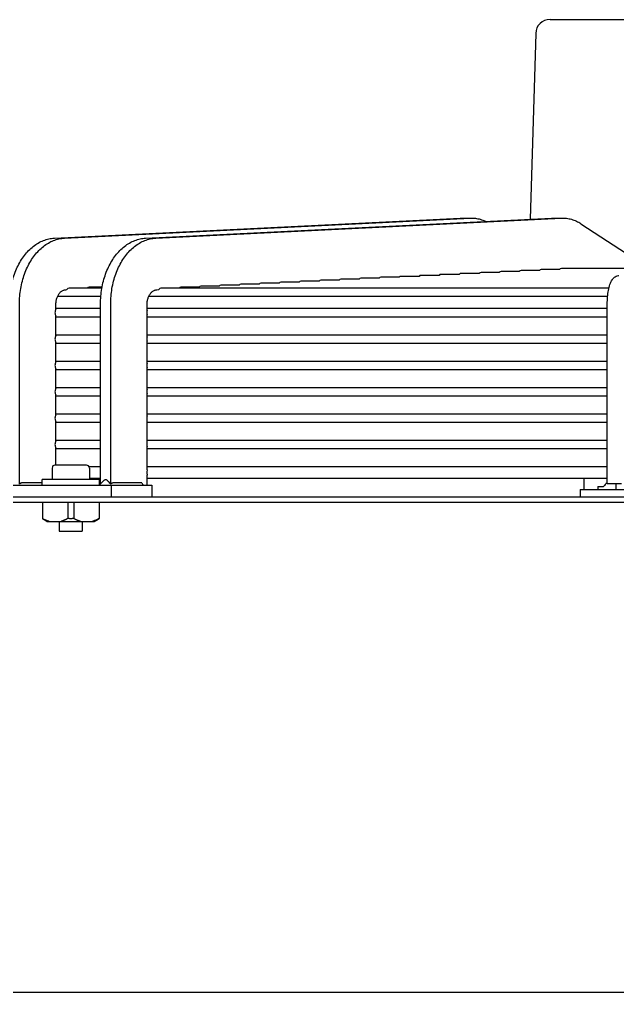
# Model space of a CAD drawing. Header units: millimetres. Extents: x 17046 to 32328, y 18593 to 29476.
# Drawn here: x 17782.11 to 17790.33, y 18977.33 to 18990.69 of the extents above; entities that cross this region are included whole.
import ezdxf

# ---------------------------------------------------------------- set-up
doc = ezdxf.new("R2010")
doc.units = ezdxf.units.MM
doc.header["$LTSCALE"] = 5
doc.layers.add('UNIT', color=6, linetype='Continuous')

msp = doc.modelspace()

# ---------------------------------------------------------------- linework, layer by layer
at = {"layer": 'UNIT'}
for p, q in [((17789.3983, 18990.6942), (17799.4777, 18990.6942)), ((17789.2016, 18990.5034), (17789.1236, 18987.9508)), ((17782.5897, 18987.6907), (17788.1646, 18987.9653)), ((17782.7289, 18987.6907), (17788.3038, 18987.9653)), ((17783.8425, 18987.6907), (17789.4173, 18987.9653)), ((17783.9817, 18987.6907), (17789.5565, 18987.9653)), ((17788.1849, 18987.9657), (17788.3241, 18987.9657)), ((17789.4376, 18987.9657), (17789.5768, 18987.9657)), ((17789.823, 18987.8889), (17790.7599, 18987.2749)), ((17791.0594, 18987.2749), (17789.5537, 18987.2749)), ((17787.3244, 18987.1522), (17787.0751, 18987.1522)), ((17787.5995, 18987.1657), (17787.3501, 18987.1657)), ((17787.8746, 18987.1792), (17787.6252, 18987.1792)), ((17788.1499, 18987.1926), (17787.9003, 18987.1926)), ((17788.4252, 18987.2061), (17788.1756, 18987.2061)), ((17788.7007, 18987.2196), (17788.4509, 18987.2196)), ((17788.9763, 18987.2331), (17788.7264, 18987.2331)), ((17789.2521, 18987.2466), (17789.002, 18987.2466)), ((17789.527, 18987.2601), (17789.2778, 18987.2601)), ((17783.2456, 18987.0172), (17783.0673, 18987.0172)), ((17784.5771, 18987.0172), (17784.3282, 18987.0172)), ((17784.8516, 18987.0307), (17784.6027, 18987.0307)), ((17785.1262, 18987.0442), (17784.8772, 18987.0442)), ((17785.4008, 18987.0577), (17785.1518, 18987.0577)), ((17785.6755, 18987.0712), (17785.4264, 18987.0712)), ((17785.9502, 18987.0847), (17785.7011, 18987.0847)), ((17786.2249, 18987.0982), (17785.9758, 18987.0982)), ((17786.4997, 18987.1117), (17786.2505, 18987.1117)), ((17786.7745, 18987.1252), (17786.5253, 18987.1252)), ((17787.0495, 18987.1387), (17786.8002, 18987.1387)), ((17782.6346, 18986.8935), (17783.2289, 18986.8935)), ((17782.7464, 18986.9824), (17782.7627, 18986.9832)), ((17783.2432, 18987.0037), (17782.793, 18987.0037)), ((17783.8874, 18986.8935), (17790.189, 18986.8935)), ((17783.9991, 18986.9824), (17784.0235, 18986.9836)), ((17790.206, 18987.0037), (17784.0537, 18987.0037)), ((17782.1108, 18984.3128), (17782.1108, 18986.7856)), ((17782.6119, 18986.7089), (17782.6119, 18986.7856)), ((17783.2243, 18984.3163), (17783.2243, 18986.7856)), ((17783.3635, 18984.3128), (17783.3635, 18986.7856)), ((17783.8646, 18986.6965), (17783.8646, 18986.7856)), ((17790.1842, 18984.3163), (17790.1842, 18986.7856)), ((17783.2243, 18986.7218), (17782.6119, 18986.7218)), ((17782.6119, 18986.3467), (17782.6119, 18986.6244)), ((17782.6119, 18986.6115), (17783.2243, 18986.6115)), ((17790.1842, 18986.7218), (17783.8646, 18986.7218)), ((17783.8646, 18986.3343), (17783.8646, 18986.6368)), ((17783.8646, 18986.6115), (17790.1842, 18986.6115)), ((17783.2243, 18986.3596), (17782.6119, 18986.3596)), ((17790.1842, 18986.3596), (17783.8646, 18986.3596)), ((17782.6119, 18985.9845), (17782.6119, 18986.2622)), ((17782.6119, 18986.2493), (17783.2243, 18986.2493)), ((17783.8646, 18985.9721), (17783.8646, 18986.2746)), ((17783.8646, 18986.2493), (17790.1842, 18986.2493)), ((17783.2243, 18985.9974), (17782.6119, 18985.9974)), ((17790.1842, 18985.9974), (17783.8646, 18985.9974)), ((17782.6119, 18985.6223), (17782.6119, 18985.9)), ((17782.6119, 18985.8871), (17783.2243, 18985.8871)), ((17783.8646, 18985.6099), (17783.8646, 18985.9124)), ((17783.8646, 18985.8871), (17790.1842, 18985.8871)), ((17783.2243, 18985.6352), (17782.6119, 18985.6352)), ((17782.6119, 18985.2601), (17782.6119, 18985.5378)), ((17790.1842, 18985.6352), (17783.8646, 18985.6352)), ((17783.8646, 18985.2476), (17783.8646, 18985.5502)), ((17782.6119, 18985.5249), (17783.2243, 18985.5249)), ((17783.8646, 18985.5249), (17790.1842, 18985.5249)), ((17783.2243, 18985.2729), (17782.6119, 18985.2729)), ((17790.1842, 18985.2729), (17783.8646, 18985.2729)), ((17782.6119, 18984.8978), (17782.6119, 18985.1756)), ((17782.6119, 18985.1627), (17783.2243, 18985.1627)), ((17783.8646, 18984.8854), (17783.8646, 18985.188)), ((17783.8646, 18985.1627), (17790.1842, 18985.1627)), ((17783.2243, 18984.9107), (17782.6119, 18984.9107)), ((17790.1842, 18984.9107), (17783.8646, 18984.9107)), ((17782.6119, 18984.5722), (17782.6119, 18984.8134)), ((17782.6119, 18984.8005), (17783.2243, 18984.8005)), ((17783.8646, 18984.5074), (17783.8646, 18984.8258)), ((17783.8646, 18984.8005), (17790.1842, 18984.8005)), ((17782.5594, 18984.5328), (17782.5594, 18984.3753)), ((17783.0318, 18984.5722), (17782.5987, 18984.5722)), ((17783.2243, 18984.5485), (17783.0679, 18984.5485)), ((17783.0712, 18984.5328), (17783.0712, 18984.3753)), ((17790.1842, 18984.5485), (17783.8646, 18984.5485)), ((17783.209, 18984.3753), (17782.4216, 18984.3753)), ((17782.4216, 18984.2966), (17782.4216, 18984.3753)), ((17783.0712, 18984.395), (17783.2243, 18984.395)), ((17783.209, 18984.301), (17783.209, 18984.3753)), ((17783.8646, 18984.2966), (17783.8646, 18984.4362)), ((17783.8646, 18984.395), (17790.1842, 18984.395)), ((17789.8677, 18984.2395), (17789.8677, 18984.395)), ((17781.7017, 18984.2966), (17783.9288, 18984.2966)), ((17782.4216, 18984.3294), (17782.1525, 18984.3294)), ((17783.372, 18984.2966), (17783.372, 18984.1391)), ((17783.7896, 18984.3294), (17783.4053, 18984.3294)), ((17783.9288, 18984.2966), (17783.9288, 18984.1391)), ((17789.812, 18984.2395), (17799.064, 18984.2395)), ((17789.812, 18984.2395), (17789.812, 18984.1391)), ((17790.0557, 18984.2789), (17790.1344, 18984.2789)), ((17790.0557, 18984.2789), (17790.0557, 18984.2395)), ((17790.381, 18984.3163), (17790.1842, 18984.3163)), ((17790.307, 18984.2395), (17790.307, 18984.3163)), ((17777.5679, 18984.1391), (17811.3081, 18984.1391)), ((17811.3081, 18984.0604), (17777.5679, 18984.0604)), ((17782.4255, 18984.0604), (17782.4255, 18983.8382)), ((17782.7735, 18984.0604), (17782.7735, 18983.8382)), ((17782.857, 18984.0604), (17782.857, 18983.8382)), ((17783.205, 18984.0604), (17783.205, 18983.8382)), ((17782.4885, 18983.8005), (17782.4255, 18983.8369)), ((17782.4885, 18983.8005), (17783.142, 18983.8005)), ((17782.6578, 18983.8005), (17782.6578, 18983.6666)), ((17782.9727, 18983.8005), (17782.9727, 18983.6666)), ((17783.142, 18983.8005), (17783.205, 18983.8369)), ((17782.6578, 18983.6666), (17782.9727, 18983.6666)), ((17809.6801, 18977.3281), (17776.9477, 18977.3281))]:
    msp.add_line(p, q, dxfattribs=at)
for centre, radius, start, end in [((17789.3983, 18990.4974), 0.1969, 90, 178.25151), ((17782.5987, 18984.5328), 0.0394, 90, 180), ((17783.0318, 18984.5328), 0.0394, 0, 90), ((17790.3214, 18984.1437), 0.2307, 126.49726, 144.15266)]:
    msp.add_arc(centre, radius, start, end, dxfattribs=at)
for centre, major_axis, ratio, start_param, end_param in [((17789.5537, 18987.2198), (0, -0.0551), 0.71258, 3.1415074, 3.8909101), ((17787.0751, 18987.097), (0, -0.0551), 0.7097366, 3.1415642, 3.8564713), ((17787.3501, 18987.1105), (0, -0.0551), 0.7099252, 3.141561, 3.8564678), ((17787.6252, 18987.124), (0, -0.0551), 0.7101349, 3.1415573, 3.8564638), ((17787.9003, 18987.1375), (0, -0.0551), 0.710369, 3.141553, 3.8564592), ((17788.1756, 18987.151), (0, -0.0551), 0.7106314, 3.1415481, 3.8564538), ((17788.4509, 18987.1645), (0, -0.0551), 0.7109269, 3.1415422, 3.8564474), ((17788.7264, 18987.178), (0, -0.0551), 0.7112612, 3.1415352, 3.8564398), ((17789.002, 18987.1915), (0, -0.0551), 0.7116416, 3.1415269, 3.8564308), ((17789.2778, 18987.205), (0, -0.0551), 0.712077, 3.141517, 3.8564199), ((17783.0673, 18986.9621), (0, -0.0551), 0.7080429, 3.1415852, 3.8564942), ((17784.3282, 18986.9621), (0, -0.0551), 0.708571, 3.141581, 3.8564896), ((17784.6027, 18986.9756), (0, -0.0551), 0.7086482, 3.14158, 3.8564885), ((17784.8772, 18986.9891), (0, -0.0551), 0.7087318, 3.141579, 3.8564874), ((17785.1518, 18987.0026), (0, -0.0551), 0.7088222, 3.1415778, 3.8564861), ((17785.4264, 18987.0161), (0, -0.0551), 0.7089205, 3.1415765, 3.8564847), ((17785.7011, 18987.0296), (0, -0.0551), 0.7090275, 3.141575, 3.8564831), ((17785.9758, 18987.0431), (0, -0.0551), 0.7091442, 3.1415734, 3.8564813), ((17786.2505, 18987.0566), (0, -0.0551), 0.7092719, 3.1415715, 3.8564792), ((17786.5253, 18987.07), (0, -0.0551), 0.7094121, 3.1415694, 3.8564769), ((17786.8002, 18987.0835), (0, -0.0551), 0.7095663, 3.1415669, 3.8564743), ((17782.793, 18986.9486), (0, -0.0551), 0.7079972, 3.1415858, 4.0326206), ((17784.0537, 18986.9486), (0, -0.0551), 0.7084995, 3.1415818, 4.0233013), ((17782.637, 18986.6666), (0, -0.0551), 0.7079678, 3.8398095, 4.712382), ((17782.637, 18986.6666), (0, -0.0551), 0.7079678, 4.7123959, 5.5849684), ((17782.637, 18986.3044), (0, -0.0551), 0.7079678, 3.8398095, 4.712382), ((17782.637, 18986.3044), (0, -0.0551), 0.7079678, 4.7123959, 5.5849684), ((17782.637, 18985.9422), (0, -0.0551), 0.7079678, 3.8398095, 4.712382), ((17782.637, 18985.9422), (0, -0.0551), 0.7079678, 4.7123959, 5.5849684), ((17782.637, 18985.58), (0, -0.0551), 0.7079678, 3.8398095, 4.712382), ((17782.637, 18985.58), (0, -0.0551), 0.7079678, 4.7123959, 5.5849684), ((17782.637, 18985.2178), (0, -0.0551), 0.7079678, 3.8398095, 4.712382), ((17782.637, 18985.2178), (0, -0.0551), 0.7079678, 4.7123959, 5.5849684), ((17782.637, 18984.8556), (0, -0.0551), 0.7079678, 3.8398095, 4.712382), ((17782.637, 18984.8556), (0, -0.0551), 0.7079678, 4.7123959, 5.5849684), ((17784.7857, 18985.7052), (0, -1.969), 0.7071068, 5.4860047, 5.5095695)]:
    msp.add_ellipse(centre, major_axis=major_axis, ratio=ratio, start_param=start_param, end_param=end_param, dxfattribs=at)
for points in [[(17788.1666, 18987.9653), (17788.1727, 18987.9656), (17788.1788, 18987.9657), (17788.1849, 18987.9657)], [(17789.4193, 18987.9653), (17789.4254, 18987.9656), (17789.4315, 18987.9657), (17789.4376, 18987.9657)], [(17783.2044, 18984.2966), (17783.2206, 18984.3124), (17783.2365, 18984.3285), (17783.2522, 18984.3448)], [(17782.5168, 18983.8005), (17782.5136, 18983.8015), (17782.5071, 18983.8034), (17782.4974, 18983.8067), (17782.4876, 18983.8103), (17782.4777, 18983.8141), (17782.4677, 18983.8182), (17782.4575, 18983.8227), (17782.4471, 18983.8275), (17782.4365, 18983.8326), (17782.4292, 18983.8363), (17782.4255, 18983.8382)], [(17782.7735, 18983.8382), (17782.7698, 18983.8362), (17782.7624, 18983.8325), (17782.7517, 18983.8274), (17782.7412, 18983.8226), (17782.731, 18983.8181), (17782.721, 18983.814), (17782.7112, 18983.8102), (17782.7015, 18983.8066), (17782.6918, 18983.8034), (17782.6854, 18983.8014), (17782.6822, 18983.8005)], [(17782.857, 18983.8382), (17782.8524, 18983.8379), (17782.8431, 18983.8374), (17782.8292, 18983.837), (17782.8153, 18983.8368), (17782.8013, 18983.837), (17782.7874, 18983.8374), (17782.7781, 18983.8379), (17782.7735, 18983.8382)], [(17782.9483, 18983.8005), (17782.9451, 18983.8015), (17782.9386, 18983.8034), (17782.9289, 18983.8067), (17782.9191, 18983.8103), (17782.9092, 18983.8141), (17782.8992, 18983.8182), (17782.889, 18983.8227), (17782.8786, 18983.8275), (17782.868, 18983.8326), (17782.8607, 18983.8363), (17782.857, 18983.8382)], [(17783.205, 18983.8382), (17783.2013, 18983.8362), (17783.1939, 18983.8325), (17783.1832, 18983.8274), (17783.1727, 18983.8226), (17783.1625, 18983.8181), (17783.1525, 18983.814), (17783.1427, 18983.8102), (17783.133, 18983.8066), (17783.1233, 18983.8034), (17783.1169, 18983.8014), (17783.1137, 18983.8005)]]:
    msp.add_open_spline(points, degree=3, dxfattribs=at)
for points, knots in [([(17788.3038, 18987.9652), (17788.3266, 18987.9663), (17788.3496, 18987.9656), (17788.3725, 18987.9629), (17788.3953, 18987.9602), (17788.4179, 18987.9557), (17788.4403, 18987.9493), (17788.4627, 18987.9428), (17788.4848, 18987.9346), (17788.5066, 18987.9245), (17788.5092, 18987.9233), (17788.5117, 18987.9221), (17788.5143, 18987.9208)], [0, 0, 0, 0, 0.25037629, 0.25037629, 0.25037629, 0.50056405, 0.50056405, 0.50056405, 0.75075182, 0.75075182, 0.75075182, 0.78029111, 0.78029111, 0.78029111, 0.78029111]), ([(17789.5565, 18987.9652), (17789.5794, 18987.9663), (17789.6024, 18987.9656), (17789.6252, 18987.9629), (17789.648, 18987.9602), (17789.6707, 18987.9557), (17789.6931, 18987.9493), (17789.7155, 18987.9428), (17789.7376, 18987.9346), (17789.7594, 18987.9245), (17789.781, 18987.9144), (17789.8024, 18987.9025), (17789.823, 18987.889)], [0, 0, 0, 0, 0.2503763, 0.2503763, 0.2503763, 0.5005641, 0.5005641, 0.5005641, 0.7507518, 0.7507518, 0.7507518, 1, 1, 1, 1]), ([(17781.9716, 18986.7856), (17781.9716, 18986.8212), (17781.9731, 18986.8571), (17781.9761, 18986.8925), (17781.979, 18986.9279), (17781.9835, 18986.9629), (17781.9894, 18986.9976), (17781.9953, 18987.0322), (17782.0027, 18987.0666), (17782.0114, 18987.1001), (17782.0202, 18987.1335), (17782.0303, 18987.166), (17782.0418, 18987.1978), (17782.0533, 18987.2295), (17782.0662, 18987.2605), (17782.0802, 18987.2901), (17782.0942, 18987.3198), (17782.1094, 18987.348), (17782.1259, 18987.3751), (17782.1423, 18987.4022), (17782.16, 18987.428), (17782.1785, 18987.4522), (17782.1971, 18987.4763), (17782.2165, 18987.4988), (17782.237, 18987.5196), (17782.2574, 18987.5405), (17782.2789, 18987.5598), (17782.3009, 18987.5771), (17782.323, 18987.5944), (17782.3456, 18987.6098), (17782.3689, 18987.6234), (17782.3923, 18987.6369), (17782.4163, 18987.6485), (17782.4406, 18987.6581), (17782.4649, 18987.6676), (17782.4894, 18987.6751), (17782.5143, 18987.6805), (17782.5393, 18987.686), (17782.5646, 18987.6894), (17782.5897, 18987.6906)], [0, 0, 0, 0, 0.076921, 0.076921, 0.076921, 0.1538421, 0.1538421, 0.1538421, 0.2307631, 0.2307631, 0.2307631, 0.3076842, 0.3076842, 0.3076842, 0.3846052, 0.3846052, 0.3846052, 0.4615263, 0.4615263, 0.4615263, 0.5384473, 0.5384473, 0.5384473, 0.6153684, 0.6153684, 0.6153684, 0.6922894, 0.6922894, 0.6922894, 0.7692105, 0.7692105, 0.7692105, 0.8461315, 0.8461315, 0.8461315, 0.9230526, 0.9230526, 0.9230526, 1, 1, 1, 1]), ([(17782.1108, 18986.7856), (17782.1108, 18986.8212), (17782.1123, 18986.8571), (17782.1153, 18986.8925), (17782.1182, 18986.9279), (17782.1226, 18986.9629), (17782.1286, 18986.9976), (17782.1345, 18987.0322), (17782.1419, 18987.0666), (17782.1506, 18987.1001), (17782.1594, 18987.1335), (17782.1695, 18987.166), (17782.181, 18987.1978), (17782.1925, 18987.2295), (17782.2054, 18987.2605), (17782.2194, 18987.2901), (17782.2334, 18987.3198), (17782.2486, 18987.348), (17782.2651, 18987.3751), (17782.2815, 18987.4022), (17782.2992, 18987.428), (17782.3177, 18987.4522), (17782.3363, 18987.4763), (17782.3557, 18987.4988), (17782.3762, 18987.5196), (17782.3966, 18987.5405), (17782.4181, 18987.5598), (17782.4401, 18987.5771), (17782.4621, 18987.5944), (17782.4848, 18987.6098), (17782.5081, 18987.6234), (17782.5315, 18987.6369), (17782.5555, 18987.6485), (17782.5798, 18987.6581), (17782.6041, 18987.6676), (17782.6286, 18987.6751), (17782.6535, 18987.6805), (17782.6785, 18987.686), (17782.7038, 18987.6894), (17782.7289, 18987.6906)], [0, 0, 0, 0, 0.076921, 0.076921, 0.076921, 0.1538421, 0.1538421, 0.1538421, 0.2307631, 0.2307631, 0.2307631, 0.3076842, 0.3076842, 0.3076842, 0.3846052, 0.3846052, 0.3846052, 0.4615263, 0.4615263, 0.4615263, 0.5384473, 0.5384473, 0.5384473, 0.6153684, 0.6153684, 0.6153684, 0.6922894, 0.6922894, 0.6922894, 0.7692105, 0.7692105, 0.7692105, 0.8461315, 0.8461315, 0.8461315, 0.9230526, 0.9230526, 0.9230526, 1, 1, 1, 1]), ([(17783.2243, 18986.7856), (17783.2243, 18986.8212), (17783.2258, 18986.8571), (17783.2288, 18986.8925), (17783.2318, 18986.9279), (17783.2362, 18986.9629), (17783.2421, 18986.9976), (17783.248, 18987.0322), (17783.2554, 18987.0666), (17783.2642, 18987.1001), (17783.2729, 18987.1335), (17783.283, 18987.166), (17783.2945, 18987.1978), (17783.306, 18987.2295), (17783.3189, 18987.2605), (17783.3329, 18987.2901), (17783.347, 18987.3198), (17783.3622, 18987.348), (17783.3786, 18987.3751), (17783.395, 18987.4022), (17783.4127, 18987.428), (17783.4313, 18987.4522), (17783.4498, 18987.4763), (17783.4693, 18987.4988), (17783.4897, 18987.5196), (17783.5102, 18987.5405), (17783.5316, 18987.5598), (17783.5537, 18987.5771), (17783.5757, 18987.5944), (17783.5983, 18987.6098), (17783.6217, 18987.6234), (17783.645, 18987.6369), (17783.6691, 18987.6485), (17783.6933, 18987.6581), (17783.7176, 18987.6676), (17783.7422, 18987.6751), (17783.7671, 18987.6805), (17783.792, 18987.686), (17783.8174, 18987.6894), (17783.8425, 18987.6906)], [0, 0, 0, 0, 0.076921, 0.076921, 0.076921, 0.1538421, 0.1538421, 0.1538421, 0.2307631, 0.2307631, 0.2307631, 0.3076842, 0.3076842, 0.3076842, 0.3846052, 0.3846052, 0.3846052, 0.4615263, 0.4615263, 0.4615263, 0.5384473, 0.5384473, 0.5384473, 0.6153684, 0.6153684, 0.6153684, 0.6922894, 0.6922894, 0.6922894, 0.7692105, 0.7692105, 0.7692105, 0.8461315, 0.8461315, 0.8461315, 0.9230526, 0.9230526, 0.9230526, 1, 1, 1, 1]), ([(17783.3635, 18986.7856), (17783.3635, 18986.8212), (17783.365, 18986.8571), (17783.368, 18986.8925), (17783.371, 18986.9279), (17783.3754, 18986.9629), (17783.3813, 18986.9976), (17783.3872, 18987.0322), (17783.3946, 18987.0666), (17783.4034, 18987.1001), (17783.4121, 18987.1335), (17783.4222, 18987.166), (17783.4337, 18987.1978), (17783.4452, 18987.2295), (17783.4581, 18987.2605), (17783.4721, 18987.2901), (17783.4862, 18987.3198), (17783.5014, 18987.348), (17783.5178, 18987.3751), (17783.5342, 18987.4022), (17783.5519, 18987.428), (17783.5705, 18987.4522), (17783.589, 18987.4763), (17783.6085, 18987.4988), (17783.6289, 18987.5196), (17783.6494, 18987.5405), (17783.6708, 18987.5598), (17783.6929, 18987.5771), (17783.7149, 18987.5944), (17783.7375, 18987.6098), (17783.7609, 18987.6234), (17783.7842, 18987.6369), (17783.8082, 18987.6485), (17783.8325, 18987.6581), (17783.8568, 18987.6676), (17783.8814, 18987.6751), (17783.9063, 18987.6805), (17783.9312, 18987.686), (17783.9566, 18987.6894), (17783.9817, 18987.6906)], [0, 0, 0, 0, 0.076921, 0.076921, 0.076921, 0.1538421, 0.1538421, 0.1538421, 0.2307631, 0.2307631, 0.2307631, 0.3076842, 0.3076842, 0.3076842, 0.3846052, 0.3846052, 0.3846052, 0.4615263, 0.4615263, 0.4615263, 0.5384473, 0.5384473, 0.5384473, 0.6153684, 0.6153684, 0.6153684, 0.6922894, 0.6922894, 0.6922894, 0.7692105, 0.7692105, 0.7692105, 0.8461315, 0.8461315, 0.8461315, 0.9230526, 0.9230526, 0.9230526, 1, 1, 1, 1]), ([(17790.1842, 18986.7856), (17790.1842, 18986.8185), (17790.1855, 18986.8513), (17790.1907, 18986.9146), (17790.1946, 18986.9451), (17790.205, 18987.0019), (17790.2114, 18987.0283), (17790.228, 18987.0769), (17790.2375, 18987.0993), (17790.2613, 18987.132), (17790.2704, 18987.1425), (17790.2965, 18987.1629), (17790.3147, 18987.173), (17790.3388, 18987.1776), (17790.341, 18987.178), (17790.3432, 18987.1783)], [1.5707963, 1.5707963, 1.5707963, 1.5707963, 1.8779743, 1.8779743, 2.1851522, 2.1851522, 2.4923302, 2.4923302, 2.7995081, 2.7995081, 2.9409737, 2.9409737, 3.0918576, 3.0918576, 3.1066861, 3.1066861, 3.1066861, 3.1066861]), ([(17782.6119, 18986.7856), (17782.6119, 18986.7934), (17782.6122, 18986.8011), (17782.6128, 18986.8088), (17782.6135, 18986.8165), (17782.6145, 18986.8242), (17782.6157, 18986.8317), (17782.617, 18986.8392), (17782.6186, 18986.8466), (17782.6205, 18986.8539), (17782.6224, 18986.8612), (17782.6246, 18986.8683), (17782.6271, 18986.8752), (17782.6296, 18986.8821), (17782.6324, 18986.8888), (17782.6355, 18986.8952), (17782.6385, 18986.9016), (17782.6418, 18986.9078), (17782.6454, 18986.9137), (17782.649, 18986.9196), (17782.6528, 18986.9252), (17782.6568, 18986.9304), (17782.6609, 18986.9357), (17782.6651, 18986.9406), (17782.6696, 18986.9452), (17782.674, 18986.9497), (17782.6787, 18986.9539), (17782.6835, 18986.9576), (17782.6883, 18986.9614), (17782.6932, 18986.9648), (17782.6983, 18986.9677), (17782.7034, 18986.9707), (17782.7086, 18986.9732), (17782.7139, 18986.9753), (17782.7192, 18986.9773), (17782.7246, 18986.979), (17782.73, 18986.9802), (17782.7354, 18986.9814), (17782.7409, 18986.9821), (17782.7464, 18986.9824)], [0, 0, 0, 0, 0.076921, 0.076921, 0.076921, 0.153842, 0.153842, 0.153842, 0.230763, 0.230763, 0.230763, 0.307684, 0.307684, 0.307684, 0.384605, 0.384605, 0.384605, 0.461526, 0.461526, 0.461526, 0.538447, 0.538447, 0.538447, 0.615368, 0.615368, 0.615368, 0.692289, 0.692289, 0.692289, 0.7692101, 0.7692101, 0.7692101, 0.8461311, 0.8461311, 0.8461311, 0.9230521, 0.9230521, 0.9230521, 1, 1, 1, 1]), ([(17783.8646, 18986.7856), (17783.8646, 18986.7934), (17783.8649, 18986.8011), (17783.8656, 18986.8088), (17783.8662, 18986.8165), (17783.8672, 18986.8242), (17783.8685, 18986.8317), (17783.8698, 18986.8392), (17783.8714, 18986.8466), (17783.8733, 18986.8539), (17783.8752, 18986.8612), (17783.8774, 18986.8683), (17783.8799, 18986.8752), (17783.8824, 18986.8821), (17783.8852, 18986.8888), (17783.8882, 18986.8952), (17783.8913, 18986.9016), (17783.8946, 18986.9078), (17783.8982, 18986.9137), (17783.9017, 18986.9196), (17783.9055, 18986.9252), (17783.9096, 18986.9304), (17783.9136, 18986.9357), (17783.9179, 18986.9406), (17783.9223, 18986.9452), (17783.9268, 18986.9497), (17783.9314, 18986.9539), (17783.9362, 18986.9576), (17783.941, 18986.9614), (17783.946, 18986.9648), (17783.9511, 18986.9677), (17783.9561, 18986.9707), (17783.9613, 18986.9732), (17783.9666, 18986.9753), (17783.9719, 18986.9773), (17783.9773, 18986.979), (17783.9827, 18986.9802), (17783.9882, 18986.9814), (17783.9936, 18986.9821), (17783.9991, 18986.9824)], [0, 0, 0, 0, 0.076921, 0.076921, 0.076921, 0.153842, 0.153842, 0.153842, 0.230763, 0.230763, 0.230763, 0.307684, 0.307684, 0.307684, 0.384605, 0.384605, 0.384605, 0.461526, 0.461526, 0.461526, 0.538447, 0.538447, 0.538447, 0.615368, 0.615368, 0.615368, 0.692289, 0.692289, 0.692289, 0.7692101, 0.7692101, 0.7692101, 0.8461311, 0.8461311, 0.8461311, 0.9230521, 0.9230521, 0.9230521, 1, 1, 1, 1]), ([(17783.8646, 18986.6965), (17783.8633, 18986.6936), (17783.8622, 18986.6906), (17783.8595, 18986.6814), (17783.8584, 18986.6734), (17783.8584, 18986.6666)], [0.754611842, 0.754611842, 0.754611842, 0.754611842, 0.778331745, 0.778331745, 0.830133896, 0.830133896, 0.830133896, 0.830133896]), ([(17783.8584, 18986.6666), (17783.8584, 18986.6599), (17783.8595, 18986.6519), (17783.8622, 18986.6427), (17783.8633, 18986.6397), (17783.8646, 18986.6368)], [0, 0, 0, 0, 0.051802151, 0.051802151, 0.075522054, 0.075522054, 0.075522054, 0.075522054]), ([(17783.8646, 18986.3343), (17783.8633, 18986.3314), (17783.8622, 18986.3284), (17783.8595, 18986.3192), (17783.8584, 18986.3112), (17783.8584, 18986.3044)], [0.754611842, 0.754611842, 0.754611842, 0.754611842, 0.778331745, 0.778331745, 0.830133896, 0.830133896, 0.830133896, 0.830133896]), ([(17783.8584, 18986.3044), (17783.8584, 18986.2976), (17783.8595, 18986.2896), (17783.8622, 18986.2805), (17783.8633, 18986.2775), (17783.8646, 18986.2746)], [0, 0, 0, 0, 0.051802151, 0.051802151, 0.075522054, 0.075522054, 0.075522054, 0.075522054]), ([(17783.8646, 18985.9721), (17783.8633, 18985.9692), (17783.8622, 18985.9662), (17783.8595, 18985.957), (17783.8584, 18985.949), (17783.8584, 18985.9422)], [-0.075522054, -0.075522054, -0.075522054, -0.075522054, -0.051802151, -0.051802151, 0, 0, 0, 0]), ([(17783.8584, 18985.9422), (17783.8584, 18985.9354), (17783.8595, 18985.9274), (17783.8622, 18985.9183), (17783.8633, 18985.9153), (17783.8646, 18985.9124)], [-0.830133896, -0.830133896, -0.830133896, -0.830133896, -0.778331745, -0.778331745, -0.754611842, -0.754611842, -0.754611842, -0.754611842]), ([(17783.8646, 18985.6099), (17783.8633, 18985.607), (17783.8622, 18985.604), (17783.8595, 18985.5948), (17783.8584, 18985.5868), (17783.8584, 18985.58)], [-0.075522054, -0.075522054, -0.075522054, -0.075522054, -0.051802151, -0.051802151, 0, 0, 0, 0]), ([(17783.8584, 18985.58), (17783.8584, 18985.5732), (17783.8595, 18985.5652), (17783.8622, 18985.5561), (17783.8633, 18985.5531), (17783.8646, 18985.5502)], [-0.830133897, -0.830133897, -0.830133897, -0.830133897, -0.778331746, -0.778331746, -0.754611843, -0.754611843, -0.754611843, -0.754611843]), ([(17783.8646, 18985.2476), (17783.8633, 18985.2448), (17783.8622, 18985.2418), (17783.8595, 18985.2326), (17783.8584, 18985.2246), (17783.8584, 18985.2178)], [-0.075522054, -0.075522054, -0.075522054, -0.075522054, -0.051802151, -0.051802151, 0, 0, 0, 0]), ([(17783.8584, 18985.2178), (17783.8584, 18985.211), (17783.8595, 18985.203), (17783.8622, 18985.1939), (17783.8633, 18985.1909), (17783.8646, 18985.188)], [-0.830133897, -0.830133897, -0.830133897, -0.830133897, -0.77830675, -0.77830675, -0.754610412, -0.754610412, -0.754610412, -0.754610412]), ([(17783.8646, 18984.8854), (17783.8633, 18984.8826), (17783.8622, 18984.8796), (17783.8595, 18984.8704), (17783.8584, 18984.8624), (17783.8584, 18984.8556)], [-0.075522054, -0.075522054, -0.075522054, -0.075522054, -0.051802151, -0.051802151, 0, 0, 0, 0]), ([(17783.8584, 18984.8556), (17783.8584, 18984.8488), (17783.8595, 18984.8408), (17783.8622, 18984.8317), (17783.8633, 18984.8287), (17783.8646, 18984.8258)], [0, 0, 0, 0, 0.051802151, 0.051802151, 0.075522054, 0.075522054, 0.075522054, 0.075522054]), ([(17783.8646, 18984.5074), (17783.8638, 18984.5053), (17783.8632, 18984.5032), (17783.86, 18984.4924), (17783.8584, 18984.4812), (17783.8584, 18984.4718)], [1.067161101, 1.067161101, 1.067161101, 1.067161101, 1.084108004, 1.084108004, 1.156260963, 1.156260963, 1.156260963, 1.156260963]), ([(17783.8584, 18984.4718), (17783.8584, 18984.4623), (17783.86, 18984.4512), (17783.8632, 18984.4404), (17783.8638, 18984.4382), (17783.8646, 18984.4362)], [-1.156260963, -1.156260963, -1.156260963, -1.156260963, -1.084108004, -1.084108004, -1.067161101, -1.067161101, -1.067161101, -1.067161101]), ([(17783.3635, 18984.3128), (17783.349, 18984.3305), (17783.3369, 18984.3443), (17783.3205, 18984.3594), (17783.3148, 18984.3638), (17783.3064, 18984.3682), (17783.3035, 18984.3694), (17783.2983, 18984.3706), (17783.2961, 18984.3709), (17783.2917, 18984.3709), (17783.2895, 18984.3706), (17783.2843, 18984.3694), (17783.2814, 18984.3682), (17783.2731, 18984.3638), (17783.2674, 18984.3594), (17783.2585, 18984.3512), (17783.2554, 18984.3482), (17783.2522, 18984.3448)], [-0.853538, -0.853538, -0.853538, -0.853538, -0.64697322, -0.64697322, -0.53019502, -0.53019502, -0.4705504, -0.4705504, -0.42676965, -0.42676965, -0.38298892, -0.38298892, -0.32334436, -0.32334436, -0.20656641, -0.20656641, -0.14841074, -0.14841074, -0.14841074, -0.14841074]), ([(17782.1525, 18984.3294), (17782.1513, 18984.3294), (17782.1502, 18984.3293), (17782.149, 18984.3292), (17782.1478, 18984.3292), (17782.1466, 18984.329), (17782.1454, 18984.3288), (17782.1442, 18984.3287), (17782.143, 18984.3285), (17782.1418, 18984.3282), (17782.1417, 18984.3282), (17782.1416, 18984.3281), (17782.1415, 18984.3281), (17782.1404, 18984.3279), (17782.1393, 18984.3276), (17782.1382, 18984.3273), (17782.137, 18984.3269), (17782.1357, 18984.3265), (17782.1345, 18984.3261), (17782.1333, 18984.3256), (17782.132, 18984.3251), (17782.1308, 18984.3246), (17782.1305, 18984.3245), (17782.1302, 18984.3243), (17782.1299, 18984.3242), (17782.129, 18984.3238), (17782.128, 18984.3233), (17782.127, 18984.3229), (17782.1258, 18984.3222), (17782.1245, 18984.3216), (17782.1232, 18984.3208), (17782.1219, 18984.3201), (17782.1205, 18984.3193), (17782.1192, 18984.3185), (17782.1185, 18984.3181), (17782.1178, 18984.3176), (17782.1171, 18984.3172), (17782.1164, 18984.3167), (17782.1157, 18984.3163), (17782.1151, 18984.3158), (17782.1137, 18984.3149), (17782.1122, 18984.3139), (17782.1108, 18984.3128)], [0, 0, 0, 0, 0.0909091, 0.0909091, 0.0909091, 0.1818182, 0.1818182, 0.1818182, 0.2727273, 0.2727273, 0.2727273, 0.2796798, 0.2796798, 0.2796798, 0.3636364, 0.3636364, 0.3636364, 0.4545455, 0.4545455, 0.4545455, 0.5454545, 0.5454545, 0.5454545, 0.5668519, 0.5668519, 0.5668519, 0.6363636, 0.6363636, 0.6363636, 0.7272727, 0.7272727, 0.7272727, 0.8181818, 0.8181818, 0.8181818, 0.8653178, 0.8653178, 0.8653178, 0.9090909, 0.9090909, 0.9090909, 1, 1, 1, 1]), ([(17783.4053, 18984.3294), (17783.4041, 18984.3294), (17783.4029, 18984.3293), (17783.4017, 18984.3292), (17783.4005, 18984.3292), (17783.3993, 18984.329), (17783.3981, 18984.3288), (17783.3969, 18984.3287), (17783.3957, 18984.3285), (17783.3945, 18984.3282), (17783.3944, 18984.3282), (17783.3943, 18984.3281), (17783.3943, 18984.3281), (17783.3931, 18984.3279), (17783.392, 18984.3276), (17783.3909, 18984.3273), (17783.3897, 18984.3269), (17783.3885, 18984.3265), (17783.3873, 18984.3261), (17783.386, 18984.3256), (17783.3848, 18984.3251), (17783.3835, 18984.3246), (17783.3833, 18984.3245), (17783.383, 18984.3243), (17783.3827, 18984.3242), (17783.3817, 18984.3238), (17783.3807, 18984.3233), (17783.3798, 18984.3229), (17783.3785, 18984.3222), (17783.3772, 18984.3216), (17783.3759, 18984.3208), (17783.3746, 18984.3201), (17783.3733, 18984.3193), (17783.3719, 18984.3185), (17783.3712, 18984.3181), (17783.3705, 18984.3176), (17783.3698, 18984.3172), (17783.3692, 18984.3167), (17783.3685, 18984.3163), (17783.3678, 18984.3158), (17783.3664, 18984.3149), (17783.365, 18984.3139), (17783.3635, 18984.3128)], [0, 0, 0, 0, 0.0909091, 0.0909091, 0.0909091, 0.1818182, 0.1818182, 0.1818182, 0.2727273, 0.2727273, 0.2727273, 0.2797096, 0.2797096, 0.2797096, 0.3636364, 0.3636364, 0.3636364, 0.4545455, 0.4545455, 0.4545455, 0.5454545, 0.5454545, 0.5454545, 0.5668899, 0.5668899, 0.5668899, 0.6363636, 0.6363636, 0.6363636, 0.7272727, 0.7272727, 0.7272727, 0.8181818, 0.8181818, 0.8181818, 0.8653352, 0.8653352, 0.8653352, 0.9090909, 0.9090909, 0.9090909, 1, 1, 1, 1]), ([(17782.4255, 18983.8382), (17782.4255, 18983.8379), (17782.4255, 18983.8374), (17782.4255, 18983.837), (17782.4255, 18983.8369), (17782.4255, 18983.8369)], [0, 0, 0, 0, 0.16666667, 0.33333333, 0.5, 0.5, 0.5, 0.5])]:
    msp.add_open_spline(points, degree=3, knots=knots, dxfattribs=at)

doc.saveas('drawing.dxf')
